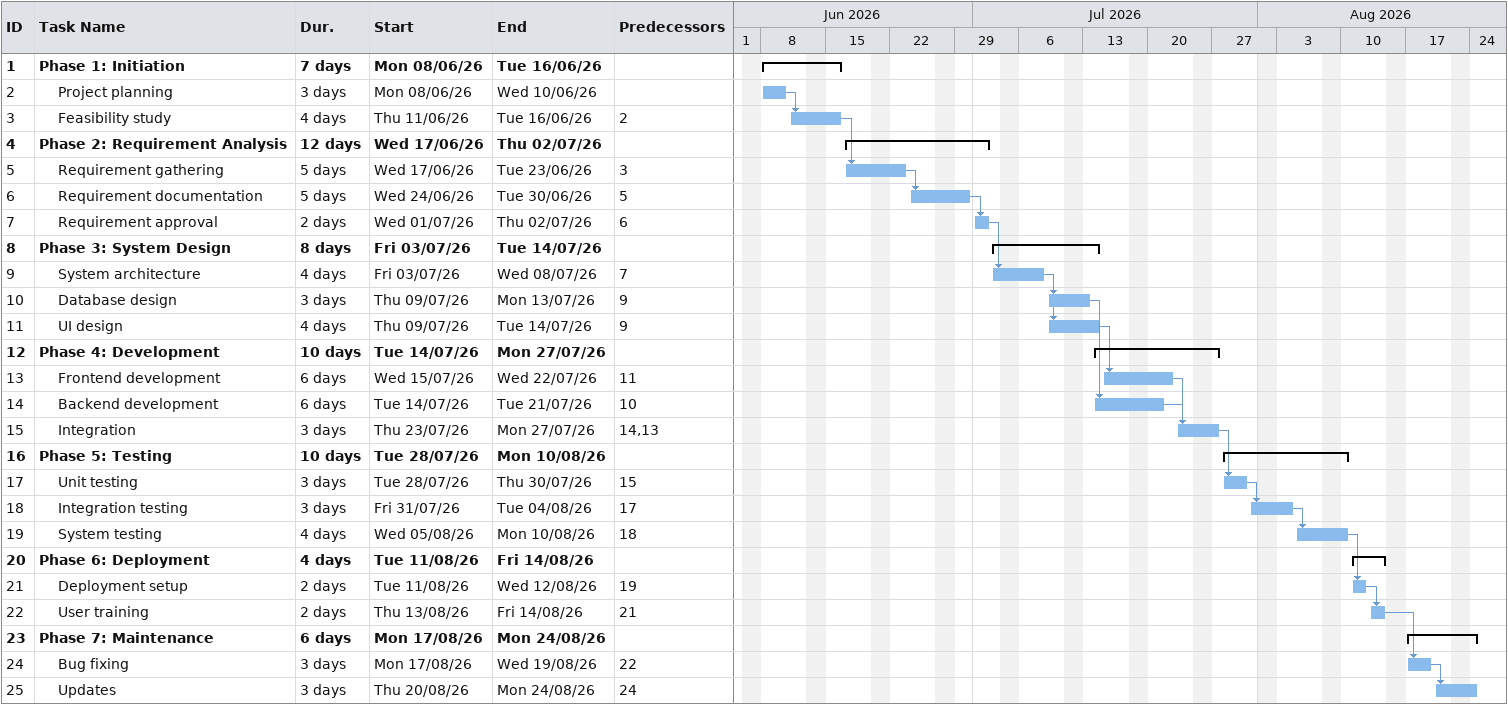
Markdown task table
| ID | Level | Task | Duration | Start | Finish | Predecessors |
|---|---|---|---|---|---|---|
| 1 | 1 | **Phase 1: Initiation** | 7d | 2026-06-08 | 2026-06-16 |  |
| 2 | 2 | Project planning | 3d | 2026-06-08 | 2026-06-10 |  |
| 3 | 2 | Feasibility study | 4d | 2026-06-11 | 2026-06-16 | 2 |
| 4 | 1 | **Phase 2: Requirement Analysis** | 12d | 2026-06-17 | 2026-07-02 |  |
| 5 | 2 | Requirement gathering | 5d | 2026-06-17 | 2026-06-23 | 3 |
| 6 | 2 | Requirement documentation | 5d | 2026-06-24 | 2026-06-30 | 5 |
| 7 | 2 | Requirement approval | 2d | 2026-07-01 | 2026-07-02 | 6 |
| 8 | 1 | **Phase 3: System Design** | 8d | 2026-07-03 | 2026-07-14 |  |
| 9 | 2 | System architecture | 4d | 2026-07-03 | 2026-07-08 | 7 |
| 10 | 2 | Database design | 3d | 2026-07-09 | 2026-07-13 | 9 |
| 11 | 2 | UI design | 4d | 2026-07-09 | 2026-07-14 | 9 |
| 12 | 1 | **Phase 4: Development** | 10d | 2026-07-14 | 2026-07-27 |  |
| 13 | 2 | Frontend development | 6d | 2026-07-15 | 2026-07-22 | 11 |
| 14 | 2 | Backend development | 6d | 2026-07-14 | 2026-07-21 | 10 |
| 15 | 2 | Integration | 3d | 2026-07-23 | 2026-07-27 | 14, 13 |
| 16 | 1 | **Phase 5: Testing** | 10d | 2026-07-28 | 2026-08-10 |  |
| 17 | 2 | Unit testing | 3d | 2026-07-28 | 2026-07-30 | 15 |
| 18 | 2 | Integration testing | 3d | 2026-07-31 | 2026-08-04 | 17 |
| 19 | 2 | System testing | 4d | 2026-08-05 | 2026-08-10 | 18 |
| 20 | 1 | **Phase 6: Deployment** | 4d | 2026-08-11 | 2026-08-14 |  |
| 21 | 2 | Deployment setup | 2d | 2026-08-11 | 2026-08-12 | 19 |
| 22 | 2 | User training | 2d | 2026-08-13 | 2026-08-14 | 21 |
| 23 | 1 | **Phase 7: Maintenance** | 6d | 2026-08-17 | 2026-08-24 |  |
| 24 | 2 | Bug fixing | 3d | 2026-08-17 | 2026-08-19 | 22 |
| 25 | 2 | Updates | 3d | 2026-08-20 | 2026-08-24 | 24 |
